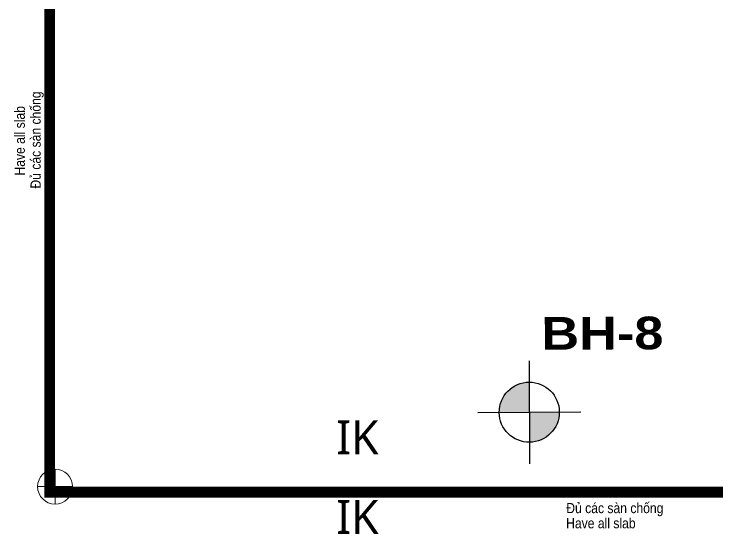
# Model space of a CAD drawing. Header units: millimetres. Extents: x -383953 to 676589, y -101685 to 196247.
# Drawn here: x -3010 to 48638, y -3470 to 34680 of the extents above; entities that cross this region are included whole.
import ezdxf
from ezdxf.enums import TextEntityAlignment as Align

# ---------------------------------------------------------------- set-up
doc = ezdxf.new("R2010")
doc.units = ezdxf.units.MM
doc.layers.get('0').update_dxf_attribs({"lineweight": 20})
doc.layers.get('Defpoints').update_dxf_attribs({"color": 151, "lineweight": 9})
for name, color, linetype in [('C-TEXT', 7, 'Continuous'), ('새 블$0$_A-DIM', 7, 'Continuous'), ('새 블$0$boring point', 2, 'Continuous')]:
    doc.layers.add(name, color=color, linetype=linetype)
doc.layers.add('NDC_S_DIM', color=1, linetype='Continuous', lineweight=15)
doc.styles.add('JY-T', font='malgun.ttf')
doc.styles.add('NDC_ARIAL', font='arial.ttf', dxfattribs={"width": 0.85})
doc.styles.add('새 블$0$arial black', font='')
doc.styles.get('새 블$0$arial black').set_extended_font_data('Arial Black')

# ---------------------------------------------------------------- blocks, each defined once
blk = doc.blocks.new('새 블$0$A$C76023817')
at = {"layer": '새 블$0$boring point'}
h = blk.add_hatch(color=3, dxfattribs=at)
edge = h.paths.add_edge_path()
edge.add_line((0, 0), (0, 1378))
edge.add_ellipse((0, 0), major_axis=(-120, 1373), ratio=1, start_angle=-5.0166, end_angle=84.9834)
edge.add_line((-1378, 0), (0, 0))
h = blk.add_hatch(color=3, dxfattribs=at)
edge = h.paths.add_edge_path()
edge.add_line((0, 0), (0, -1378))
edge.add_ellipse((0, 0), major_axis=(-120, 1373), ratio=1, start_angle=174.9834, end_angle=264.9834)
edge.add_line((1378, 0), (0, 0))
at = {"layer": '새 블$0$boring point', "color": 3}
for p, q in [((0, 2362), (0, -2362)), ((-2362, 0), (2362, 0))]:
    blk.add_line(p, q, dxfattribs=at)
blk.add_ellipse((0, 0), major_axis=(-2, 1378), ratio=1, start_param=4.710742435276957, end_param=10.99392774245654, dxfattribs=at)
blk = doc.blocks.new('mbhk')
at = {"layer": '새 블$0$boring point', "color": 3, "xscale": 0.001599999995588582, "yscale": 0.001599999995588582, "zscale": 0.001599999995588582, "rotation": 0.2665113246747969}
blk.add_blockref('새 블$0$A$C76023817', (35.195, -84.837), dxfattribs=at)
at = {"layer": '새 블$0$_A-DIM', "color": 3, "style": '새 블$0$arial black'}
blk.add_text('BH-8', height=2.4, rotation=0.2665, dxfattribs=at).set_placement((40.56, -79.039), align=Align.MIDDLE_CENTER)

msp = doc.modelspace()

# ---------------------------------------------------------------- linework, layer by layer
at = {"layer": 'Defpoints'}
for p, q in [((0, 1280.7), (0, -1280.7)), ((-1280.7, 0), (1280.7, 0))]:
    msp.add_line(p, q, dxfattribs=at)
msp.add_circle((0, 0), 1280.7, dxfattribs=at)
at = {"layer": 'NDC_S_DIM', "color": 0, "ltscale": 100, "const_width": 800}
msp.add_lwpolyline([(153600, -400), (-400, -400), (-400, 44400)], dxfattribs=at)

# ---------------------------------------------------------------- block references
at = {"xscale": 1000, "yscale": 1000, "zscale": 1000}
msp.add_blockref('mbhk', (-400, 90300), dxfattribs=at)

# ---------------------------------------------------------------- texts
at = {"layer": 'C-TEXT', "color": 1, "style": 'JY-T'}
for p in [(22180, 3620), (22180, -2220)]:
    msp.add_text('IK', height=2500, dxfattribs=at).set_placement(p, align=Align.MIDDLE_CENTER)
at = {"layer": 'NDC_S_DIM', "color": 7, "ltscale": 100, "style": 'NDC_ARIAL', "width": 0.85}
for s, p in [('Đủ các sàn chống', (-1430, 21875)), ('Have all slab', (-2595, 22830))]:
    msp.add_text(s, height=750, rotation=90, dxfattribs=at).set_placement(p, align=Align.MIDDLE_LEFT)
for s, p in [('Đủ các sàn chống', (37510, -1570)), ('Have all slab', (37500, -2685))]:
    msp.add_text(s, height=750, dxfattribs=at).set_placement(p, align=Align.MIDDLE_LEFT)

doc.saveas('drawing.dxf')
